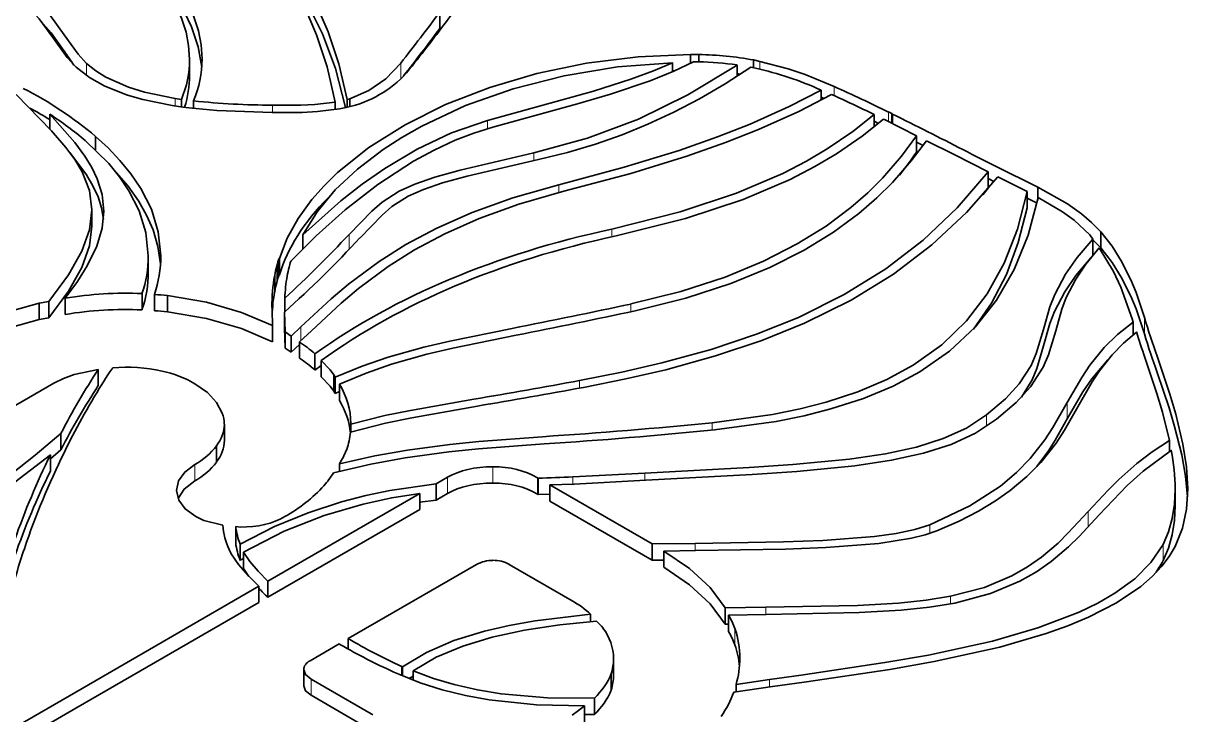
# Model space of a CAD drawing. Extents: x 319 to 941, y 145 to 775.
# Drawn here: x 773.73 to 791.28, y 748.22 to 758.63 of the extents above; entities that cross this region are included whole.
import ezdxf

# ---------------------------------------------------------------- set-up
doc = ezdxf.new("R2010")
doc.units = 0

msp = doc.modelspace()

# ---------------------------------------------------------------- linework, layer by layer
at = {"color": 7, "lineweight": 35, "ltscale": 0.006123}
for p, q in [((780.006, 758.795), (780.006, 758.55)), ((776.235, 758.087), (776.235, 757.842)), ((787.191, 756.935), (787.191, 756.69)), ((788.269, 756.392), (788.269, 756.147)), ((788.856, 756.096), (788.856, 755.851)), ((789.848, 755.376), (789.848, 755.131)), ((789.968, 755.49), (789.968, 755.245)), ((777.588, 755.084), (777.588, 754.84)), ((777.589, 755.087), (777.589, 754.842)), ((777.519, 754.833), (777.519, 754.588)), ((775.519, 754.557), (775.519, 754.312)), ((775.706, 754.544), (775.706, 754.299)), ((775.904, 754.53), (775.904, 754.285)), ((773.971, 754.412), (773.971, 754.167)), ((774.114, 754.44), (774.114, 754.195)), ((777.678, 753.98), (777.678, 753.735)), ((777.765, 753.919), (777.765, 753.674)), ((777.89, 753.83), (777.89, 753.585)), ((778.125, 753.652), (778.125, 753.407)), ((778.219, 753.548), (778.219, 753.303)), ((774.86, 753.417), (774.86, 753.172)), ((778.412, 753.335), (778.412, 753.09)), ((778.432, 753.3), (778.432, 753.055)), ((778.495, 753.193), (778.495, 752.948)), ((776.76, 752.593), (776.76, 752.348)), ((774.296, 752.452), (774.296, 752.207)), ((774.138, 752.131), (774.138, 751.886)), ((781.489, 751.778), (781.489, 751.533)), ((781.666, 751.676), (781.666, 751.431)), ((791.087, 751.61), (791.087, 751.365)), ((777, 750.786), (777, 750.541)), ((777.049, 750.665), (777.049, 750.42)), ((783.204, 750.788), (783.204, 750.543)), ((783.382, 750.681), (783.382, 750.436)), ((777.28, 750.15), (777.28, 749.905)), ((777.415, 750.229), (777.415, 749.984)), ((784.307, 749.823), (784.307, 749.578)), ((777.956, 748.895), (777.956, 748.65)), ((782.589, 748.832), (782.589, 748.587)), ((782.187, 748.351), (782.187, 748.106)), ((782.337, 748.466), (782.337, 748.221))]:
    msp.add_line(p, q, dxfattribs=at)
at = {"color": 7, "lineweight": 13, "ltscale": 0.004663}
msp.add_line((774.685, 758.025), (774.685, 757.838), dxfattribs=at)
at = {"color": 7, "lineweight": 13, "ltscale": 0.005849}
msp.add_line((779.418, 758.028), (779.418, 757.794), dxfattribs=at)
at = {"color": 7, "lineweight": 35, "ltscale": 0.003432}
msp.add_line((783.514, 758.035), (783.514, 757.897), dxfattribs=at)
at = {"color": 7, "lineweight": 35, "ltscale": 0.003119}
msp.add_line((783.911, 758.157), (783.786, 758.159), dxfattribs=at)
at = {"color": 7, "lineweight": 35, "ltscale": 0.003317}
msp.add_line((783.786, 758.159), (783.786, 758.026), dxfattribs=at)
at = {"color": 7, "lineweight": 35, "ltscale": 0.001866}
msp.add_line((783.831, 758.05), (783.905, 758.049), dxfattribs=at)
at = {"color": 7, "lineweight": 35, "ltscale": 0.002716}
msp.add_line((783.911, 758.157), (783.911, 758.049), dxfattribs=at)
at = {"color": 7, "lineweight": 35, "ltscale": 0.004166}
msp.add_line((784.486, 758), (784.486, 757.833), dxfattribs=at)
at = {"color": 7, "lineweight": 35, "ltscale": 0.002444}
msp.add_line((784.83, 758.055), (784.734, 758.076), dxfattribs=at)
at = {"color": 7, "lineweight": 35, "ltscale": 0.002893}
msp.add_line((784.734, 758.076), (784.734, 757.96), dxfattribs=at)
at = {"color": 7, "lineweight": 13, "ltscale": 0.002908}
for p, q in [((784.83, 758.055), (784.83, 757.939)), ((782.886, 754.401), (782.886, 754.285))]:
    msp.add_line(p, q, dxfattribs=at)
at = {"color": 7, "lineweight": 35, "ltscale": 0.000761713}
msp.add_line((783.545, 757.911), (783.514, 757.91), dxfattribs=at)
at = {"color": 7, "lineweight": 35, "ltscale": 0.0012}
msp.add_line((784.533, 757.864), (784.486, 757.87), dxfattribs=at)
at = {"color": 7, "lineweight": 35, "ltscale": 0.001844}
msp.add_line((784.692, 757.969), (784.764, 757.953), dxfattribs=at)
at = {"color": 7, "lineweight": 13, "ltscale": 0.003464}
msp.add_line((785.949, 757.677), (785.949, 757.538), dxfattribs=at)
at = {"color": 7, "lineweight": 35, "ltscale": 0.002322}
msp.add_line((776.113, 757.482), (776.021, 757.495), dxfattribs=at)
at = {"color": 7, "lineweight": 13, "ltscale": 0.002812}
msp.add_line((776.021, 757.495), (776.021, 757.383), dxfattribs=at)
at = {"color": 7, "lineweight": 35, "ltscale": 0.002808}
msp.add_line((776.113, 757.482), (776.113, 757.37), dxfattribs=at)
at = {"color": 7, "lineweight": 35, "ltscale": 0.001016}
for p, q in [((778.65, 757.493), (778.611, 757.483)), ((778.432, 753.3), (778.412, 753.335)), ((778.432, 753.055), (778.412, 753.09))]:
    msp.add_line(p, q, dxfattribs=at)
at = {"color": 7, "lineweight": 35, "ltscale": 0.002986}
msp.add_line((778.611, 757.483), (778.611, 757.363), dxfattribs=at)
at = {"color": 7, "lineweight": 35, "ltscale": 0.003}
msp.add_line((778.65, 757.493), (778.65, 757.373), dxfattribs=at)
at = {"color": 7, "lineweight": 35, "ltscale": 0.003729}
msp.add_line((785.753, 757.623), (785.753, 757.474), dxfattribs=at)
at = {"color": 7, "lineweight": 35, "ltscale": 0.001189}
msp.add_line((785.797, 757.497), (785.753, 757.516), dxfattribs=at)
at = {"color": 7, "lineweight": 35, "ltscale": 0.00416}
msp.add_line((775.971, 757.391), (776.135, 757.367), dxfattribs=at)
at = {"color": 7, "lineweight": 35, "ltscale": 0.00228}
msp.add_line((776.135, 757.367), (776.226, 757.356), dxfattribs=at)
at = {"color": 7, "lineweight": 35, "ltscale": 0.002776}
msp.add_line((776.296, 757.459), (776.296, 757.348), dxfattribs=at)
at = {"color": 7, "lineweight": 13, "ltscale": 0.002727}
msp.add_line((777.486, 757.394), (777.486, 757.285), dxfattribs=at)
at = {"color": 7, "lineweight": 35, "ltscale": 0.002847}
msp.add_line((778.429, 757.443), (778.429, 757.329), dxfattribs=at)
at = {"color": 7, "lineweight": 35, "ltscale": 0.002449}
msp.add_line((778.497, 757.341), (778.593, 757.359), dxfattribs=at)
at = {"color": 7, "lineweight": 35, "ltscale": 0.003718}
msp.add_line((778.593, 757.359), (778.737, 757.397), dxfattribs=at)
at = {"color": 7, "lineweight": 35, "ltscale": 0.005505}
msp.add_line((774.128, 757.261), (774.128, 757.041), dxfattribs=at)
at = {"color": 7, "lineweight": 13, "ltscale": 0.003026}
msp.add_line((780.727, 757.162), (780.727, 757.041), dxfattribs=at)
at = {"color": 7, "lineweight": 35, "ltscale": 0.004724}
msp.add_line((786.551, 757.255), (786.551, 757.066), dxfattribs=at)
at = {"color": 7, "lineweight": 35, "ltscale": 0.001856}
msp.add_line((786.618, 757.12), (786.551, 757.152), dxfattribs=at)
at = {"color": 7, "lineweight": 35, "ltscale": 0.000563101}
msp.add_line((786.694, 757.183), (786.715, 757.175), dxfattribs=at)
at = {"color": 7, "lineweight": 35, "ltscale": 0.013327}
msp.add_line((786.715, 757.175), (787.191, 756.935), dxfattribs=at)
at = {"color": 7, "lineweight": 35, "ltscale": 0.001419}
msp.add_line((786.818, 757.268), (786.767, 757.293), dxfattribs=at)
at = {"color": 7, "lineweight": 13, "ltscale": 0.003587}
msp.add_line((786.767, 757.293), (786.767, 757.149), dxfattribs=at)
at = {"color": 7, "lineweight": 35, "ltscale": 5.3948e-05}
msp.add_line((786.816, 757.266), (786.818, 757.268), dxfattribs=at)
at = {"color": 7, "lineweight": 35, "ltscale": 0.000326467}
msp.add_line((786.828, 757.261), (786.816, 757.266), dxfattribs=at)
at = {"color": 7, "lineweight": 35, "ltscale": 0.003545}
msp.add_line((786.816, 757.266), (786.816, 757.124), dxfattribs=at)
at = {"color": 7, "lineweight": 35, "ltscale": 0.003581}
msp.add_line((786.828, 757.261), (786.828, 757.118), dxfattribs=at)
at = {"color": 7, "lineweight": 35, "ltscale": 0.005069}
msp.add_line((774.82, 756.924), (774.82, 756.721), dxfattribs=at)
at = {"color": 7, "lineweight": 35, "ltscale": 0.002723}
msp.add_line((787.289, 756.787), (787.191, 756.836), dxfattribs=at)
at = {"color": 7, "lineweight": 35, "ltscale": 0.011893}
msp.add_line((787.34, 756.86), (787.765, 756.646), dxfattribs=at)
at = {"color": 7, "lineweight": 13, "ltscale": 0.002907}
msp.add_line((781.424, 756.677), (781.424, 756.561), dxfattribs=at)
at = {"color": 7, "lineweight": 35, "ltscale": 0.014115}
msp.add_line((787.765, 756.646), (788.269, 756.392), dxfattribs=at)
at = {"color": 7, "lineweight": 35, "ltscale": 0.00246}
msp.add_line((788.357, 756.245), (788.269, 756.289), dxfattribs=at)
at = {"color": 7, "lineweight": 35, "ltscale": 0.012332}
msp.add_line((788.415, 756.318), (788.856, 756.096), dxfattribs=at)
at = {"color": 7, "lineweight": 13, "ltscale": 0.002966}
msp.add_line((781.8, 756.198), (781.8, 756.079), dxfattribs=at)
at = {"color": 7, "lineweight": 35, "ltscale": 0.00326}
msp.add_line((788.269, 756.147), (788.188, 756.045), dxfattribs=at)
at = {"color": 7, "lineweight": 35, "ltscale": 0.004826}
msp.add_line((789.016, 756.16), (789.016, 755.967), dxfattribs=at)
at = {"color": 7, "lineweight": 35, "ltscale": 0.004203}
msp.add_line((789.006, 755.92), (788.855, 755.995), dxfattribs=at)
at = {"color": 7, "lineweight": 35, "ltscale": 0.006125}
for p, q in [((774.764, 755.818), (774.764, 755.573)), ((775.614, 755.126), (775.614, 754.881)), ((777.566, 755.036), (777.566, 754.791)), ((774.362, 754.489), (774.362, 754.244)), ((777.667, 754.28), (777.667, 754.035)), ((777.486, 754.077), (777.486, 753.832)), ((776.644, 752.267), (776.644, 752.022)), ((779.951, 751.692), (779.951, 751.447)), ((779.703, 751.549), (779.703, 751.304)), ((776.931, 751.048), (776.931, 750.803)), ((784.358, 749.715), (784.358, 749.47)), ((782.624, 749.06), (782.624, 748.815))]:
    msp.add_line(p, q, dxfattribs=at)
at = {"color": 7, "lineweight": 35, "ltscale": 0.00533}
msp.add_line((777.941, 755.441), (777.941, 755.228), dxfattribs=at)
at = {"color": 7, "lineweight": 13, "ltscale": 0.005675}
msp.add_line((778.639, 755.45), (778.639, 755.223), dxfattribs=at)
at = {"color": 7, "lineweight": 13, "ltscale": 0.002913}
msp.add_line((782.599, 755.529), (782.599, 755.413), dxfattribs=at)
at = {"color": 7, "lineweight": 35, "ltscale": 0.002023}
msp.add_line((789.8, 755.441), (789.848, 755.376), dxfattribs=at)
at = {"color": 7, "lineweight": 35, "ltscale": 0.001703}
msp.add_line((777.566, 755.036), (777.55, 754.97), dxfattribs=at)
at = {"color": 7, "lineweight": 35, "ltscale": 0.001337}
msp.add_line((777.588, 755.084), (777.566, 755.036), dxfattribs=at)
at = {"color": 7, "lineweight": 35, "ltscale": 6.77257e-05}
msp.add_line((777.589, 755.087), (777.588, 755.084), dxfattribs=at)
at = {"color": 7, "lineweight": 35, "ltscale": 0.001719}
msp.add_line((777.736, 754.953), (777.753, 755.02), dxfattribs=at)
at = {"color": 7, "lineweight": 35, "ltscale": 0.000659845}
msp.add_line((777.753, 755.02), (777.763, 755.044), dxfattribs=at)
at = {"color": 7, "lineweight": 13, "ltscale": 0.006123}
for p, q in [((777.55, 754.97), (777.55, 754.725)), ((789.461, 752.918), (789.461, 752.673)), ((780.807, 751.95), (780.807, 751.705)), ((780.122, 751.791), (780.122, 751.546)), ((781.479, 751.784), (781.479, 751.539))]:
    msp.add_line(p, q, dxfattribs=at)
at = {"color": 7, "lineweight": 35, "ltscale": 0.001701}
msp.add_line((777.566, 754.791), (777.55, 754.725), dxfattribs=at)
at = {"color": 7, "lineweight": 35, "ltscale": 0.001339}
msp.add_line((777.588, 754.84), (777.566, 754.791), dxfattribs=at)
at = {"color": 7, "lineweight": 35, "ltscale": 0.003639}
for p, q in [((774.114, 754.44), (773.971, 754.412)), ((774.114, 754.195), (773.971, 754.167))]:
    msp.add_line(p, q, dxfattribs=at)
at = {"color": 7, "lineweight": 35, "ltscale": 0.001032}
msp.add_line((777.478, 754.35), (777.478, 754.309), dxfattribs=at)
at = {"color": 7, "lineweight": 35, "ltscale": 0.005115}
msp.add_line((777.672, 754.489), (777.672, 754.284), dxfattribs=at)
at = {"color": 7, "lineweight": 35, "ltscale": 0.005805}
msp.add_line((777.478, 754.309), (777.486, 754.077), dxfattribs=at)
at = {"color": 7, "lineweight": 35, "ltscale": 0.007507}
msp.add_line((777.678, 753.98), (777.667, 754.28), dxfattribs=at)
at = {"color": 7, "lineweight": 35, "ltscale": 0.001353}
msp.add_line((790.439, 754.177), (790.456, 754.126), dxfattribs=at)
at = {"color": 7, "lineweight": 13, "ltscale": 0.006125}
for p, q in [((790.625, 754.196), (790.625, 753.951)), ((776.315, 751.982), (776.315, 751.737)), ((790.905, 750.781), (790.905, 750.536)), ((784.453, 749.512), (784.453, 749.267)), ((778.066, 748.753), (778.066, 748.508))]:
    msp.add_line(p, q, dxfattribs=at)
at = {"color": 7, "lineweight": 35, "ltscale": 0.007506}
msp.add_line((777.678, 753.735), (777.667, 754.035), dxfattribs=at)
at = {"color": 7, "lineweight": 35, "ltscale": 0.002663}
for p, q in [((777.765, 753.919), (777.678, 753.98)), ((777.765, 753.674), (777.678, 753.735))]:
    msp.add_line(p, q, dxfattribs=at)
at = {"color": 7, "lineweight": 35, "ltscale": 0.005053}
msp.add_line((777.913, 754.056), (777.765, 753.919), dxfattribs=at)
at = {"color": 7, "lineweight": 35, "ltscale": 0.006249}
msp.add_line((777.89, 753.83), (778.074, 753.999), dxfattribs=at)
at = {"color": 7, "lineweight": 13, "ltscale": 0.005128}
msp.add_line((777.913, 754.056), (777.913, 753.851), dxfattribs=at)
at = {"color": 7, "lineweight": 35, "ltscale": 0.004619}
msp.add_line((790.456, 754.126), (790.456, 753.941), dxfattribs=at)
at = {"color": 7, "lineweight": 35, "ltscale": 0.00427}
msp.add_line((777.89, 753.789), (777.765, 753.674), dxfattribs=at)
at = {"color": 7, "lineweight": 35, "ltscale": 0.002884}
msp.add_line((778.219, 753.474), (778.125, 753.407), dxfattribs=at)
at = {"color": 7, "lineweight": 35, "ltscale": 0.150359}
msp.add_line((768.982, 750.202), (774.19, 753.209), dxfattribs=at)
at = {"color": 7, "lineweight": 13, "ltscale": 0.002841}
msp.add_line((782.113, 753.248), (782.113, 753.135), dxfattribs=at)
at = {"color": 7, "lineweight": 35, "ltscale": 0.001721}
msp.add_line((778.495, 753.083), (778.432, 753.055), dxfattribs=at)
at = {"color": 7, "lineweight": 35, "ltscale": 0.000224309}
msp.add_line((778.666, 752.592), (778.666, 752.601), dxfattribs=at)
at = {"color": 7, "lineweight": 35, "ltscale": 0.003049}
msp.add_line((778.666, 752.592), (778.666, 752.47), dxfattribs=at)
at = {"color": 7, "lineweight": 13, "ltscale": 0.002745}
msp.add_line((784.112, 752.612), (784.112, 752.503), dxfattribs=at)
at = {"color": 7, "lineweight": 13, "ltscale": 0.004337}
msp.add_line((788.245, 752.732), (788.245, 752.558), dxfattribs=at)
at = {"color": 7, "lineweight": 35, "ltscale": 0.004675}
msp.add_line((774.388, 752.25), (774.473, 752.416), dxfattribs=at)
at = {"color": 7, "lineweight": 35, "ltscale": 0.004141}
msp.add_line((791, 752.345), (791, 752.179), dxfattribs=at)
at = {"color": 7, "lineweight": 35, "ltscale": 0.005195}
msp.add_line((774.296, 752.207), (774.138, 752.071), dxfattribs=at)
at = {"color": 7, "lineweight": 35, "ltscale": 0.002916}
msp.add_line((778.495, 751.996), (778.495, 751.879), dxfattribs=at)
at = {"color": 7, "lineweight": 35, "ltscale": 0.004949}
for p, q in [((780.122, 751.791), (779.951, 751.692)), ((780.122, 751.546), (779.951, 751.447))]:
    msp.add_line(p, q, dxfattribs=at)
at = {"color": 7, "lineweight": 35, "ltscale": 0.000283707}
for p, q in [((781.489, 751.778), (781.479, 751.784)), ((781.489, 751.533), (781.479, 751.539))]:
    msp.add_line(p, q, dxfattribs=at)
at = {"color": 7, "lineweight": 35, "ltscale": 0.009114}
msp.add_line((781.666, 751.676), (782.03, 751.689), dxfattribs=at)
at = {"color": 7, "lineweight": 35, "ltscale": 0.027114}
msp.add_line((783.096, 751.854), (782.013, 751.797), dxfattribs=at)
at = {"color": 7, "lineweight": 13, "ltscale": 0.002728}
msp.add_line((782.013, 751.797), (782.013, 751.688), dxfattribs=at)
at = {"color": 7, "lineweight": 35, "ltscale": 0.027091}
msp.add_line((782.03, 751.689), (783.112, 751.746), dxfattribs=at)
at = {"color": 7, "lineweight": 13, "ltscale": 0.002725}
msp.add_line((783.096, 751.854), (783.096, 751.745), dxfattribs=at)
at = {"color": 7, "lineweight": 35, "ltscale": 0.066039}
for p, q in [((779.703, 751.549), (777.415, 750.229)), ((779.703, 751.304), (777.415, 749.984))]:
    msp.add_line(p, q, dxfattribs=at)
at = {"color": 7, "lineweight": 35, "ltscale": 0.004432}
msp.add_line((781.666, 751.538), (781.489, 751.533), dxfattribs=at)
at = {"color": 7, "lineweight": 35, "ltscale": 0.044396}
for p, q in [((783.204, 750.788), (781.666, 751.676)), ((783.204, 750.543), (781.666, 751.431))]:
    msp.add_line(p, q, dxfattribs=at)
at = {"color": 7, "lineweight": 35, "ltscale": 0.006232}
msp.add_line((779.951, 751.447), (779.703, 751.418), dxfattribs=at)
at = {"color": 7, "lineweight": 13, "ltscale": 0.005844}
msp.add_line((789.776, 751.276), (789.776, 751.042), dxfattribs=at)
at = {"color": 7, "lineweight": 35, "ltscale": 0.001736}
msp.add_line((776.931, 751.048), (777, 751.04), dxfattribs=at)
at = {"color": 7, "lineweight": 13, "ltscale": 0.003212}
msp.add_line((787.389, 751.076), (787.389, 750.947), dxfattribs=at)
at = {"color": 7, "lineweight": 35, "ltscale": 0.002637}
msp.add_line((773.746, 750.716), (773.78, 750.815), dxfattribs=at)
at = {"color": 7, "lineweight": 35, "ltscale": 0.001818}
msp.add_line((776.832, 750.704), (776.865, 750.639), dxfattribs=at)
at = {"color": 7, "lineweight": 35, "ltscale": 0.01629}
msp.add_line((783.855, 750.796), (783.204, 750.788), dxfattribs=at)
at = {"color": 7, "lineweight": 35, "ltscale": 0.011923}
msp.add_line((783.382, 750.681), (783.859, 750.688), dxfattribs=at)
at = {"color": 7, "lineweight": 13, "ltscale": 0.002718}
msp.add_line((783.855, 750.796), (783.855, 750.688), dxfattribs=at)
at = {"color": 7, "lineweight": 35, "ltscale": 0.001429}
msp.add_line((777.049, 750.568), (777, 750.541), dxfattribs=at)
at = {"color": 7, "lineweight": 35, "ltscale": 0.055803}
msp.add_line((778.628, 749.362), (780.561, 750.478), dxfattribs=at)
at = {"color": 7, "lineweight": 35, "ltscale": 0.027301}
msp.add_line((781.054, 750.478), (782, 749.932), dxfattribs=at)
at = {"color": 7, "lineweight": 35, "ltscale": 0.004482}
msp.add_line((783.383, 750.545), (783.204, 750.543), dxfattribs=at)
at = {"color": 7, "lineweight": 35, "ltscale": 0.079643}
for p, q in [((777.28, 750.15), (774.521, 748.557)), ((777.28, 749.905), (774.521, 748.312))]:
    msp.add_line(p, q, dxfattribs=at)
at = {"color": 7, "lineweight": 13, "ltscale": 0.002873}
msp.add_line((787.703, 750), (787.703, 749.885), dxfattribs=at)
at = {"color": 7, "lineweight": 35, "ltscale": 0.015293}
msp.add_line((784.919, 749.833), (784.307, 749.823), dxfattribs=at)
at = {"color": 7, "lineweight": 13, "ltscale": 0.002722}
msp.add_line((784.919, 749.833), (784.919, 749.724), dxfattribs=at)
at = {"color": 7, "lineweight": 35, "ltscale": 0.002745}
msp.add_line((782.279, 749.729), (782.279, 749.619), dxfattribs=at)
at = {"color": 7, "lineweight": 35, "ltscale": 0.00128}
msp.add_line((784.358, 749.579), (784.307, 749.578), dxfattribs=at)
at = {"color": 7, "lineweight": 35, "ltscale": 0.014133}
msp.add_line((784.358, 749.715), (784.923, 749.724), dxfattribs=at)
at = {"color": 7, "lineweight": 35, "ltscale": 0.012655}
msp.add_line((778.052, 749.029), (778.49, 749.283), dxfattribs=at)
at = {"color": 7, "lineweight": 35, "ltscale": 0.000588588}
msp.add_line((778.49, 749.283), (778.51, 749.27), dxfattribs=at)
at = {"color": 7, "lineweight": 35, "ltscale": 0.003951}
msp.add_line((778.628, 749.362), (778.628, 749.204), dxfattribs=at)
at = {"color": 7, "lineweight": 13, "ltscale": 0.003423}
msp.add_line((779.428, 748.945), (779.428, 748.808), dxfattribs=at)
at = {"color": 7, "lineweight": 35, "ltscale": 0.000471921}
msp.add_line((779.445, 748.937), (779.428, 748.945), dxfattribs=at)
at = {"color": 7, "lineweight": 35, "ltscale": 0.00341}
msp.add_line((779.445, 748.937), (779.445, 748.8), dxfattribs=at)
at = {"color": 7, "lineweight": 35, "ltscale": 0.003456}
msp.add_line((779.604, 748.875), (779.604, 748.737), dxfattribs=at)
at = {"color": 7, "lineweight": 35, "ltscale": 0.026116}
msp.add_line((778.971, 748.23), (778.066, 748.753), dxfattribs=at)
at = {"color": 7, "lineweight": 35, "ltscale": 0.002039}
msp.add_line((779.313, 748.859), (779.387, 748.825), dxfattribs=at)
at = {"color": 7, "lineweight": 35, "ltscale": 0.00175}
msp.add_line((779.604, 748.797), (779.545, 748.76), dxfattribs=at)
at = {"color": 7, "lineweight": 35, "ltscale": 0.012742}
msp.add_line((784.976, 748.744), (784.471, 748.673), dxfattribs=at)
at = {"color": 7, "lineweight": 35, "ltscale": 0.012054}
msp.add_line((785.453, 748.812), (784.976, 748.744), dxfattribs=at)
at = {"color": 7, "lineweight": 13, "ltscale": 0.002792}
msp.add_line((784.976, 748.744), (784.976, 748.632), dxfattribs=at)
at = {"color": 7, "lineweight": 35, "ltscale": 0.012038}
msp.add_line((785.021, 748.639), (785.498, 748.706), dxfattribs=at)
at = {"color": 7, "lineweight": 35, "ltscale": 0.036853}
for p, q in [((774.521, 748.557), (773.244, 747.82)), ((774.521, 748.312), (773.244, 747.575))]:
    msp.add_line(p, q, dxfattribs=at)
at = {"color": 7, "lineweight": 35, "ltscale": 0.014724}
msp.add_line((784.438, 748.557), (785.021, 748.639), dxfattribs=at)
at = {"color": 7, "lineweight": 35, "ltscale": 0.002792}
msp.add_line((784.471, 748.673), (784.471, 748.561), dxfattribs=at)
at = {"color": 7, "lineweight": 35, "ltscale": 0.026115}
msp.add_line((778.971, 747.985), (778.066, 748.508), dxfattribs=at)
at = {"color": 7, "lineweight": 35, "ltscale": 0.000395188}
msp.add_line((778.984, 748.222), (778.971, 748.23), dxfattribs=at)
at = {"color": 7, "lineweight": 35, "ltscale": 0.000395747}
msp.add_line((778.998, 748.214), (778.984, 748.222), dxfattribs=at)
at = {"color": 7, "lineweight": 35, "ltscale": 0.003755}
msp.add_line((782.337, 748.221), (782.187, 748.218), dxfattribs=at)
at = {"color": 7, "lineweight": 35}
for points in [[(776.48, 760.858), (776.945, 760.357), (777.176, 760.088), (777.511, 759.651), (777.746, 759.289), (777.961, 758.893), (778.15, 758.456), (778.308, 757.975), (778.429, 757.443)], [(778.611, 757.483), (778.486, 758.016), (778.326, 758.498), (778.135, 758.936), (777.918, 759.334), (777.681, 759.697), (777.344, 760.137), (777.112, 760.407), (776.645, 760.91)], [(776.424, 758.091), (776.41, 758.304), (776.369, 758.514), (776.301, 758.728), (776.209, 758.938), (776.058, 759.209), (775.878, 759.475), (775.602, 759.823), (775.403, 760.052), (774.984, 760.503)], [(774.818, 760.451), (775.23, 760.008), (775.427, 759.783), (775.698, 759.441), (775.875, 759.18), (776.024, 758.915), (776.115, 758.707), (776.182, 758.496), (776.222, 758.293), (776.235, 758.087)], [(778.587, 757.358), (778.434, 757.945), (778.237, 758.469), (778.01, 758.93), (777.755, 759.345), (777.468, 759.738), (777.168, 760.098)], [(776.419, 757.968), (776.367, 758.276), (776.263, 758.577), (776.157, 758.795), (776.03, 759.009), (775.864, 759.249), (775.48, 759.72)], [(774.348, 758.452), (774.139, 758.742), (774.009, 758.883)], [(773.849, 758.826), (773.971, 758.693), (774.173, 758.413)], [(774.348, 758.207), (774.151, 758.483), (774.03, 758.618)], [(774.173, 758.413), (774.39, 758.113), (774.525, 757.968)], [(774.685, 758.025), (774.557, 758.162), (774.348, 758.452)], [(776.021, 757.495), (775.559, 757.593), (775.318, 757.668), (774.974, 757.819), (774.821, 757.914), (774.685, 758.025)], [(783.786, 758.159), (782.993, 758.125), (782.218, 758.028), (781.47, 757.872), (780.759, 757.663), (780.093, 757.404), (779.483, 757.101), (778.938, 756.759), (778.467, 756.381), (778.262, 756.181), (778.078, 755.974), (777.871, 755.688), (777.707, 755.392), (777.589, 755.087)], [(777.941, 755.441), (778.156, 755.788), (778.432, 756.12), (778.766, 756.433), (779.151, 756.726), (779.434, 756.909), (779.736, 757.08), (780.394, 757.388), (781.112, 757.643), (781.879, 757.839), (782.684, 757.972), (783.514, 758.035)], [(779.418, 758.028), (779.192, 757.792), (778.937, 757.614), (778.65, 757.493)], [(783.514, 758.035), (783.227, 757.912), (782.884, 757.787), (782.321, 757.608), (780.727, 757.162)], [(780.807, 757.063), (782.082, 757.416), (782.577, 757.563), (783.176, 757.763), (783.533, 757.906), (783.831, 758.05)], [(784.486, 758), (783.744, 757.55), (783, 757.185), (782.233, 756.896), (781.424, 756.677)], [(785.949, 757.677), (785.513, 757.855), (785.256, 757.943), (784.83, 758.055)], [(774.525, 757.968), (774.727, 757.81), (774.959, 757.681), (775.299, 757.548), (775.53, 757.481), (775.971, 757.391)], [(781.492, 756.576), (781.93, 756.684), (782.354, 756.81), (782.752, 756.95), (783.141, 757.108), (783.531, 757.29), (783.918, 757.493), (784.304, 757.719), (784.692, 757.969)], [(773.622, 757.555), (774.155, 757.011), (774.371, 756.76), (774.506, 756.575), (774.615, 756.391), (774.726, 756.111), (774.764, 755.818)], [(785.753, 757.623), (785.272, 757.375), (784.683, 757.109), (784.19, 756.916), (783.614, 756.714), (782.787, 756.461), (781.8, 756.198)], [(781.875, 756.098), (782.884, 756.367), (783.729, 756.627), (784.311, 756.831), (784.81, 757.028), (785.415, 757.301), (785.907, 757.557)], [(776.226, 757.356), (776.646, 757.317), (777.481, 757.285)], [(777.481, 757.285), (777.933, 757.286), (778.161, 757.298), (778.497, 757.341)], [(778.429, 757.443), (778.122, 757.405), (777.911, 757.395), (777.486, 757.394)], [(774.945, 755.8), (774.92, 756.048), (774.845, 756.287), (774.763, 756.457), (774.66, 756.627), (774.509, 756.832), (774.128, 757.261)], [(780.727, 757.162), (780.183, 756.977), (779.666, 756.733), (779.179, 756.443), (778.837, 756.204), (778.516, 755.953), (777.941, 755.441)], [(786.551, 757.255), (786.231, 757.001), (785.843, 756.736), (785.53, 756.551), (785.173, 756.366), (784.478, 756.069), (783.627, 755.787), (782.599, 755.529)], [(782.665, 755.427), (783.71, 755.689), (784.576, 755.976), (785.284, 756.278), (785.656, 756.47), (785.982, 756.662), (786.371, 756.927), (786.694, 757.183)], [(777.763, 755.044), (778.142, 755.426), (778.581, 755.819), (779.073, 756.203), (779.612, 756.553), (779.92, 756.72), (780.239, 756.867), (780.52, 756.975), (780.807, 757.063)], [(774.665, 756.863), (775.018, 756.515), (775.179, 756.318), (775.322, 756.107), (775.476, 755.803), (775.578, 755.476), (775.614, 755.126)], [(775.802, 755.128), (775.765, 755.489), (775.66, 755.828), (775.5, 756.142), (775.353, 756.361), (775.186, 756.564), (775.007, 756.752), (774.82, 756.924)], [(787.191, 756.935), (786.962, 756.626), (786.678, 756.298), (786.455, 756.077), (786.199, 755.853), (785.826, 755.575), (785.391, 755.305), (784.886, 755.046), (784.304, 754.806), (783.64, 754.589), (782.886, 754.401)], [(782.952, 754.299), (783.716, 754.489), (784.39, 754.708), (784.981, 754.95), (785.495, 755.21), (785.939, 755.483), (786.32, 755.764), (786.593, 755.999), (786.83, 756.233), (787.111, 756.555), (787.34, 756.86)], [(774.939, 755.677), (774.909, 755.848), (774.856, 756.015), (774.78, 756.18), (774.684, 756.345), (774.432, 756.681)], [(781.424, 756.677), (780.315, 756.417), (779.931, 756.311), (779.63, 756.208), (779.393, 756.101), (779.136, 755.935), (778.981, 755.801), (778.639, 755.45)], [(778.804, 755.398), (779.136, 755.739), (779.286, 755.867), (779.532, 756.026), (779.76, 756.127), (780.049, 756.225), (780.42, 756.326), (781.492, 756.576)], [(775.798, 755.005), (775.76, 755.266), (775.686, 755.516), (775.587, 755.741), (775.465, 755.954), (775.308, 756.173), (775.134, 756.377)], [(788.269, 756.392), (787.802, 755.85), (787.29, 755.363), (786.725, 754.929), (786.102, 754.542), (785.412, 754.199), (784.781, 753.945), (784.096, 753.717), (783.351, 753.513), (782.751, 753.375), (782.113, 753.248)], [(782.17, 753.145), (782.808, 753.272), (783.411, 753.412), (784.163, 753.619), (784.859, 753.851), (785.501, 754.11), (786.205, 754.458), (786.843, 754.851), (787.421, 755.29), (787.943, 755.778), (788.415, 756.318)], [(781.8, 756.198), (781.105, 756), (780.495, 755.781), (779.962, 755.545), (779.497, 755.297), (779.093, 755.042), (778.633, 754.701), (778.368, 754.477), (777.913, 754.056)], [(778.074, 753.999), (778.52, 754.413), (778.78, 754.632), (779.23, 754.967), (779.626, 755.217), (780.081, 755.46), (780.602, 755.691), (781.197, 755.905), (781.875, 756.098)], [(788.856, 756.096), (788.71, 755.528), (788.51, 755.014), (788.255, 754.554), (787.943, 754.146), (787.571, 753.788), (787.137, 753.478), (786.743, 753.264), (786.306, 753.079), (785.826, 752.922), (785.437, 752.823), (785.022, 752.738), (784.112, 752.612)], [(789.968, 755.49), (789.829, 755.63), (789.678, 755.757), (789.464, 755.907), (789.016, 756.16)], [(784.145, 752.506), (785.074, 752.634), (785.499, 752.719), (785.897, 752.82), (786.389, 752.978), (786.837, 753.164), (787.242, 753.38), (787.689, 753.691), (788.073, 754.051), (788.396, 754.461), (788.661, 754.922), (788.87, 755.437), (789.025, 756.007)], [(789.025, 756.007), (789.392, 755.788), (789.565, 755.661), (789.8, 755.441)], [(774.764, 755.818), (774.727, 755.52), (774.611, 755.196), (774.409, 754.838), (774.114, 754.44)], [(774.362, 754.489), (774.547, 754.74), (774.694, 754.976), (774.836, 755.27), (774.919, 755.543), (774.945, 755.8)], [(788.856, 755.851), (788.723, 755.325), (788.545, 754.845), (788.32, 754.412), (788.046, 754.022)], [(774.764, 755.573), (774.727, 755.275), (774.611, 754.951), (774.409, 754.593), (774.114, 754.195)], [(789.848, 755.376), (789.611, 755.101), (789.435, 754.849), (789.274, 754.544), (789.201, 754.358), (789.102, 754.015)], [(790.625, 754.196), (790.498, 754.573), (790.42, 754.764), (790.276, 755.05), (790.137, 755.272), (789.968, 755.49)], [(789.288, 753.999), (789.382, 754.325), (789.447, 754.497), (789.589, 754.773), (789.741, 755), (789.943, 755.246)], [(789.943, 755.246), (790.159, 754.891), (790.27, 754.652), (790.439, 754.177)], [(790.625, 753.951), (790.498, 754.328), (790.42, 754.519), (790.276, 754.805), (790.137, 755.027), (789.968, 755.245)], [(789.815, 755.096), (789.591, 754.829), (789.423, 754.584), (789.269, 754.288), (789.199, 754.106), (789.102, 753.77)], [(777.486, 754.077), (777.017, 754.275), (776.49, 754.427), (775.904, 754.53)], [(773.971, 754.412), (773.56, 754.297), (773.185, 754.155), (772.847, 753.984)], [(773.971, 754.167), (773.56, 754.052), (773.185, 753.91), (772.847, 753.739)], [(777.486, 753.832), (777.017, 754.03), (776.49, 754.182), (775.904, 754.285)], [(781.098, 754.034), (780.158, 753.843), (779.765, 753.752), (779.227, 753.602), (778.836, 753.467), (778.432, 753.3)], [(789.102, 754.015), (788.995, 753.654), (788.917, 753.475), (788.735, 753.197), (788.529, 752.974), (788.245, 752.732)], [(788.396, 752.666), (788.693, 752.92), (788.908, 753.155), (789.098, 753.448), (789.18, 753.634), (789.288, 753.999)], [(790.456, 754.126), (790.217, 753.94), (790.018, 753.747), (789.802, 753.48), (789.68, 753.296), (789.461, 752.918)], [(789.641, 752.885), (789.839, 753.228), (789.949, 753.394), (790.138, 753.636), (790.307, 753.811), (790.505, 753.979)], [(778.495, 753.193), (778.895, 753.361), (779.28, 753.497), (779.812, 753.646), (780.205, 753.737), (781.158, 753.932)], [(789.102, 753.77), (789.003, 753.429), (788.932, 753.261), (788.772, 753)], [(791.276, 751.615), (791.257, 751.949), (791.204, 752.289), (791.095, 752.744), (791.007, 753.042), (790.816, 753.616)], [(778.412, 753.335), (778.353, 753.409), (778.219, 753.548)], [(790.075, 753.562), (789.832, 753.276), (789.698, 753.08), (789.461, 752.673)], [(790.632, 753.595), (790.81, 753.054), (790.894, 752.773), (791, 752.345)], [(774.19, 753.209), (774.336, 753.281), (774.497, 753.338), (774.86, 753.417)], [(778.412, 753.09), (778.353, 753.164), (778.219, 753.303)], [(791.273, 751.495), (791.244, 751.81), (791.187, 752.13), (791.079, 752.555), (790.995, 752.835), (790.816, 753.371)], [(776.315, 753.201), (776.507, 753.067), (776.644, 752.919), (776.726, 752.758)], [(780.518, 752.967), (779.566, 752.798), (779.179, 752.72), (778.666, 752.592)], [(789.461, 752.918), (789.245, 752.542), (789.122, 752.354), (788.901, 752.073), (788.698, 751.865), (788.454, 751.66), (787.991, 751.362), (787.389, 751.076)], [(778.662, 752.469), (779.189, 752.606), (779.586, 752.688), (780.572, 752.863)], [(787.497, 750.987), (787.83, 751.133), (788.122, 751.283), (788.378, 751.436), (788.601, 751.592), (788.854, 751.802), (789.064, 752.016), (789.292, 752.305), (789.419, 752.499), (789.641, 752.885)], [(788.245, 752.732), (787.942, 752.533), (787.593, 752.373), (787.188, 752.246), (786.72, 752.145), (786.178, 752.066), (785.326, 751.984), (784.666, 751.939), (783.096, 751.854)], [(783.112, 751.746), (784.713, 751.833), (785.387, 751.879), (786.258, 751.964), (786.813, 752.047), (787.295, 752.153), (787.713, 752.287), (788.077, 752.456), (788.396, 752.666)], [(789.461, 752.673), (789.279, 752.352), (789.178, 752.192), (789.005, 751.952)], [(774.296, 752.452), (773.911, 752.125), (773.545, 751.839), (773.193, 751.587), (772.844, 751.364), (772.374, 751.102), (771.88, 750.868), (771.154, 750.578), (770.607, 750.384), (769.305, 749.955)], [(781.555, 752.401), (780.596, 752.33), (780.16, 752.287), (779.52, 752.202), (779.025, 752.113), (778.495, 751.996)], [(778.406, 751.857), (778.967, 751.987), (779.484, 752.084), (780.144, 752.175), (780.592, 752.22), (781.577, 752.294)], [(791, 752.345), (790.739, 752.174), (790.509, 751.999), (790.238, 751.76), (790.076, 751.599), (789.776, 751.276)], [(769.397, 749.86), (770.635, 750.269), (771.161, 750.454), (771.863, 750.728), (772.341, 750.945), (772.792, 751.183), (773.453, 751.603), (774.138, 752.131)], [(789.943, 751.225), (790.364, 751.666), (790.605, 751.884), (791.03, 752.199)], [(776.315, 751.982), (776.163, 751.869), (776.071, 751.739), (776.041, 751.594)], [(776.315, 751.737), (776.153, 751.614), (776.062, 751.473)], [(779.951, 751.692), (779.252, 751.592), (778.892, 751.517), (778.524, 751.422), (778.025, 751.258), (777.516, 751.048), (777, 750.786)], [(776.041, 751.594), (776.073, 751.448), (776.169, 751.316), (776.328, 751.199)], [(777.049, 750.665), (777.663, 750.979), (778.265, 751.217), (778.853, 751.389), (779.283, 751.482), (779.703, 751.549)], [(791.087, 751.61), (791.077, 751.387), (791.044, 751.171), (790.987, 750.971), (790.905, 750.781)], [(791.085, 750.75), (791.196, 751.023), (791.257, 751.313), (791.276, 751.615)], [(791.087, 751.365), (791.077, 751.142), (791.044, 750.926), (790.987, 750.726), (790.905, 750.536)], [(776.328, 751.199), (776.453, 751.14), (776.737, 751.069)], [(789.776, 751.276), (789.477, 750.953), (789.322, 750.801), (789.073, 750.587), (788.863, 750.441), (788.627, 750.307), (788.212, 750.134), (787.703, 750)], [(787.766, 749.897), (788.307, 750.041), (788.749, 750.225), (788.999, 750.367), (789.22, 750.522), (789.482, 750.744), (789.641, 750.9), (789.943, 751.225)], [(787.389, 751.076), (787.162, 751.003), (786.882, 750.944), (786.556, 750.899), (785.779, 750.84), (785.184, 750.818), (783.855, 750.796)], [(783.859, 750.688), (785.215, 750.71), (785.824, 750.733), (786.623, 750.796), (787.115, 750.875), (787.321, 750.926), (787.497, 750.987)], [(776.865, 750.639), (776.973, 750.478), (777.113, 750.315), (777.28, 750.15)], [(777.415, 750.229), (777.269, 750.376), (777.145, 750.522), (777.049, 750.665)], [(784.307, 749.823), (784.078, 750.131), (783.769, 750.417), (783.382, 750.681)], [(790.905, 750.781), (790.722, 750.508), (790.478, 750.263), (790.178, 750.044), (789.922, 749.896), (789.641, 749.76), (789.019, 749.522), (788.335, 749.325), (787.368, 749.115), (786.714, 749), (785.453, 748.812)], [(785.498, 748.706), (786.786, 748.899), (787.455, 749.016), (788.444, 749.234), (789.144, 749.438), (789.472, 749.555), (789.782, 749.684), (790.205, 749.901), (790.57, 750.149), (790.739, 750.297), (790.886, 750.454), (790.995, 750.598), (791.085, 750.75)], [(784.307, 749.578), (784.078, 749.886), (783.769, 750.173), (783.382, 750.436)], [(787.703, 750), (787.336, 749.94), (786.919, 749.898), (786.301, 749.863), (784.919, 749.833)], [(784.923, 749.724), (786.327, 749.755), (786.958, 749.791), (787.385, 749.835), (787.766, 749.897)], [(782.279, 749.729), (781.445, 749.629), (781.052, 749.559), (780.679, 749.474), (780.217, 749.331), (779.804, 749.154), (779.445, 748.937)], [(779.604, 748.875), (779.95, 749.082), (780.351, 749.25), (780.797, 749.384), (781.283, 749.489), (781.813, 749.569), (782.37, 749.627)], [(778.066, 748.753), (777.984, 748.82), (777.956, 748.895)], [(782.337, 748.466), (781.627, 748.469), (780.931, 748.529), (780.574, 748.589), (780.223, 748.669), (779.91, 748.762), (779.604, 748.875)], [(779.387, 748.825), (779.713, 748.697), (780.044, 748.592), (780.395, 748.504), (780.751, 748.438), (781.462, 748.364), (782.187, 748.351)], [(778.066, 748.508), (777.984, 748.575), (777.956, 748.65)], [(782.187, 748.351), (782.098, 748.277), (782, 748.207)]]:
    msp.add_lwpolyline(points, dxfattribs=at)
for centre, radius, start, end in [((756.512, 776.161), 29.214, 321.6346, 323.5298), ((754.179, 778.028), 32.365, 321.7316, 323.4468), ((754.866, 777.167), 31.282, 321.8321, 323.4797), ((778.195, 760.723), 4.596, 213.1936, 216.3343), ((774.648, 758.094), 1.588, 337.3143, 359.7511), ((774.764, 758.099), 1.66, 337.3535, 359.7223), ((783.79, 753.22), 4.831, 81.7127, 88.6282), ((783.842, 753.245), 4.913, 79.5405, 89.2019), ((774.68, 757.845), 1.556, 341.9779, 359.905), ((778.251, 759.015), 1.689, 286.7166, 322.3627), ((783.633, 752.951), 5.129, 65.5978, 77.2617), ((775.923, 735.279), 24.539, 63.7756, 65.8851), ((771.176, 752.608), 5.649, 49.8238, 63.1166), ((776.211, 736.041), 23.6, 64.0143, 65.7427), ((771.251, 752.488), 5.503, 58.4732, 62.0643), ((777.544, 769.631), 12.236, 264.1477, 269.7285), ((771.02, 752.515), 5.673, 50.0287, 56.7773), ((746.129, 675.158), 91.637, 62.88887, 63.63182), ((782.536, 759.9), 5.655, 321.0258, 325.4066), ((828.445, 835.816), 88.881, 242.85242, 243.6657), ((766.208, 767.066), 17.169, 311.8668, 317.188), ((765.616, 767.585), 17.8, 312.6311, 317.0204), ((788.493, 753.923), 1.981, 41.8698, 46.8431), ((773.823, 755.134), 1.791, 341.2112, 359.7437), ((773.949, 755.136), 1.854, 341.3914, 359.7486), ((773.823, 754.889), 1.791, 341.2112, 359.7437), ((778.8, 754.614), 1.3, 164.113, 170.2894), ((778.604, 754.69), 0.907, 163.1256, 171.5988), ((779.924, 754.386), 2.447, 169.4728, 180.8333), ((778.8, 754.369), 1.3, 164.113, 170.2894), ((779.877, 754.427), 2.206, 169.665, 178.3907), ((775.262, 749.072), 5.491, 87.3215, 99.433), ((775.571, 751.028), 3.518, 84.5764, 87.8084), ((779.701, 754.168), 2.222, 169.1135, 178.273), ((775.262, 748.827), 5.491, 87.3215, 99.433), ((761.982, 851.851), 99.667, 281.05751, 282.10711), ((775.571, 750.783), 3.518, 84.5764, 87.8084), ((761.885, 852.728), 100.659, 281.03866, 282.08093), ((805.17, 758.685), 15.223, 197.1488, 199.45), ((808.949, 759.842), 19.354, 197.6317, 198.8315), ((776.612, 751.879), 2.331, 49.5128, 56.7519), ((805.17, 758.44), 15.223, 197.1488, 199.45), ((783.943, 747.526), 10.658, 146.2897, 152.6915), ((775.285, 750.926), 2.523, 77.7342, 94.7125), ((776.612, 751.635), 2.331, 49.5128, 56.7519), ((784.199, 747.314), 11.156, 146.835, 152.5798), ((775.47, 751.743), 1.685, 59.9093, 77.9669), ((784.199, 747.069), 11.156, 146.835, 152.5798), ((777.496, 752.582), 1.171, 0.8911, 31.4077), ((761.106, 867.817), 116.479, 279.59358, 280.39025), ((760.618, 870.522), 119.339, 279.62538, 280.40461), ((777.461, 752.324), 1.207, 6.3466, 31.0873), ((776.337, 752.592), 0.422, 0.1086, 23.0774), ((776.176, 752.62), 0.585, 322.9517, 357.3741), ((776.675, 827.415), 75.171, 273.72242, 275.67817), ((777.481, 752.6), 1.188, 340.9134, 353.6572), ((776.836, 825.578), 73.437, 273.70182, 275.7117), ((785.038, 746.888), 11.923, 153.2803, 160.7702), ((775.797, 752.914), 1.066, 299.0341, 322.5913), ((776.176, 752.375), 0.585, 322.9517, 357.3741), ((777.148, 752.815), 1.576, 328.6819, 337.4805), ((785.082, 746.779), 12.182, 153.94, 160.4642), ((787.721, 751.578), 3.366, 0.554, 10.6341), ((785.082, 746.534), 12.182, 153.94, 160.4642), ((775.797, 752.669), 1.066, 299.0341, 322.5913), ((776.805, 752.91), 1.916, 319.4761, 326.6526), ((781.014, 772.109), 20.336, 271.3365, 272.8146), ((776.518, 753.268), 2.368, 299.1516, 317.4217), ((777.737, 751.132), 1.001, 183.6355, 205.3384), ((777.872, 751.153), 0.947, 186.3979, 202.8519), ((783.961, 747.265), 10.782, 161.3325, 165.5324), ((777.872, 750.908), 0.947, 186.3979, 202.8519), ((780.799, 750.056), 0.484, 89.0268, 119.5022), ((780.816, 750.058), 0.483, 60.4229, 91.0004), ((789.584, 751.227), 1.491, 323.508, 332.3881), ((778.071, 751.002), 1.176, 209.6495, 216.7294), ((779.827, 752.523), 3.502, 223.3349, 226.4821), ((781.195, 748.532), 1.615, 47.8489, 60.1076), ((781.744, 748.959), 0.914, 37.8578, 46.8563), ((783.083, 748.982), 1.47, 21.1636, 29.8991), ((781.847, 749.048), 0.778, 0.9441, 37.3788), ((783.083, 748.737), 1.47, 21.1636, 29.8991), ((783.147, 749.063), 1.382, 0.1573, 18.9845), ((783.031, 757.091), 9.033, 239.9754, 245.6968), ((783.085, 756.928), 8.782, 239.4966, 245.3897), ((783.123, 748.812), 1.406, 5.3772, 18.8809), ((781.829, 749.065), 0.795, 342.9163, 359.6509), ((783.104, 749.072), 1.424, 343.7249, 359.772), ((781.561, 749.277), 1.122, 313.7751, 336.6049), ((781.829, 748.82), 0.795, 342.9163, 359.6509), ((781.561, 749.032), 1.122, 313.7751, 336.6049), ((782.858, 749.145), 1.686, 325.5265, 339.5836)]:
    msp.add_arc(centre, radius, start, end, dxfattribs=at)
for centre, major_axis, ratio, start_param, end_param in [((784.194, 754.573), (6.685, 0.398), 0.522748, 2.609896, 2.951637), ((810.425, 726.746), (34.283, -24.956), 0.442321, 2.765215, 2.994813), ((810.091, 727.359), (33.778, -24.29), 0.440286, 2.762652, 2.996132), ((802.74, 726.022), (22.771, -25.659), 0.16347, 2.997482, 3.108089), ((756.01, 708.164), (-25.474, -43.617), 0.150878, 3.142348, 3.229567), ((802.74, 725.777), (22.771, -25.659), 0.16347, 2.997482, 3.108089), ((756.01, 707.919), (-25.474, -43.617), 0.150878, 3.142348, 3.229567), ((744.898, 792.592), (32.895, -41.311), 0.135759, 6.175594, 6.262828), ((798.509, 743.753), (20.549, -5.172), 0.075337, 3.063921, 3.160382)]:
    msp.add_ellipse(centre, major_axis=major_axis, ratio=ratio, start_param=start_param, end_param=end_param, dxfattribs=at)

doc.saveas('drawing.dxf')
